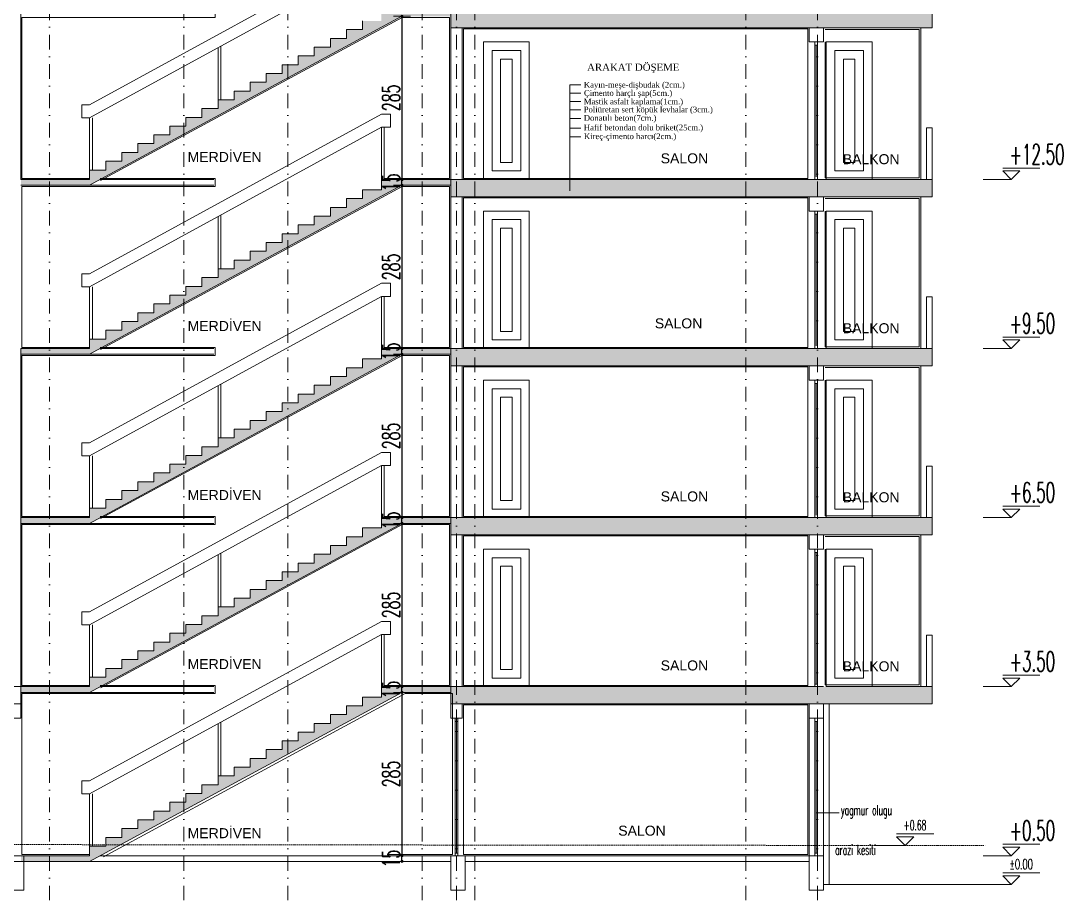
# Model space of a CAD drawing. Header units: millimetres. Extents: x -16104 to 67872, y -88009 to 12107.
# Drawn here: x 111.8 to 566.4, y 9811.5 to 10194.2 of the extents above; entities that cross this region are included whole.
import ezdxf

# ---------------------------------------------------------------- set-up
doc = ezdxf.new("R2010")
doc.units = ezdxf.units.MM
doc.linetypes.add('ACAD_ISO07W100', pattern=[3, 0, -3])
doc.linetypes.add('DASHDOTX2', pattern=[50.8, 25.4, -12.7, 0, -12.7])
doc.layers.get('0').update_dxf_attribs({"color": 241})
doc.layers.add('TARAMA', color=8, linetype='Continuous', lineweight=15)
doc.styles.add('DIM', font='Txttw.shx', dxfattribs={"width": 0.6})
doc.styles.add('OLCU', font='simplex.shx', dxfattribs={"width": 0.6, "height": 1400})
doc.styles.add('ÖLÇÜ', font='times.ttf', dxfattribs={"height": 15})
doc.dimstyles.new('50', dxfattribs={"dimscale": 0, "dimtxt": 30, "dimasz": 1, "dimexe": 0, "dimexo": 2, "dimgap": 4, "dimtad": 1, "dimdec": 0, "dimzin": 0, "dimdsep": 46, "dimtxsty": 'DIM', "dimblk1": 'DOT', "dimblk2": 'DOT', "dimsah": 1, "dimcen": 1.5, "dimdle": 3, "dimse1": 1, "dimse2": 1, "dimclrd": 256, "dimclre": 9, "dimclrt": 256, "dimadec": 0, "dimazin": 0, "dimtfac": 0.24, "dimtdec": 0, "dimtix": 1, "dimtmove": 2, "dimatfit": 3, "dimldrblk": 'DOT', "dimfxl": 0, "dimtolj": 1, "dimtzin": 15, "dimarcsym": 0})

# ---------------------------------------------------------------- blocks, each defined once
blk = doc.blocks.new('DOT')
for p, q in [((-2, 0), (0, 0)), ((0, 15), (0, -15)), ((2, 0), (0, 0))]:
    blk.add_line(p, q)
blk.add_circle((0, 0), 2)
blk = doc.blocks.new('*D3149')
at = {"layer": 'Defpoints', "color": 0, "transparency": 16777216}
for p in [(60264.5, 2435), (60264.5, 2150), (60264.5, 2150)]:
    blk.add_point(p, dxfattribs=at)
at = {"layer": 'TARAMA', "lineweight": -2, "transparency": 16777216}
blk.add_line((60264.5, 2434), (60264.5, 2151), dxfattribs=at)
for p, rotation in [((60264.5, 2435), 90), ((60264.5, 2150), 270)]:
    blk.add_blockref('DOT', p, dxfattribs=dict(at, rotation=rotation))
at = {"layer": 'TARAMA', "transparency": 16777216, "insert": (60245.5, 2292.5), "char_height": 30, "attachment_point": 5, "rotation": 90, "style": 'DIM'}
blk.add_mtext('\\A1;285', dxfattribs=at)
blk = doc.blocks.new('*D3150')
at = {"layer": 'Defpoints', "color": 0, "transparency": 16777216}
for p in [(60264.5, 2140), (60264.5, 1855), (60264.5, 1855)]:
    blk.add_point(p, dxfattribs=at)
at = {"layer": 'TARAMA', "lineweight": -2, "transparency": 16777216}
blk.add_line((60264.5, 2139), (60264.5, 1856), dxfattribs=at)
for p, rotation in [((60264.5, 2140), 90), ((60264.5, 1855), 270)]:
    blk.add_blockref('DOT', p, dxfattribs=dict(at, rotation=rotation))
at = {"layer": 'TARAMA', "transparency": 16777216, "insert": (60245.5, 1997.5), "char_height": 30, "attachment_point": 5, "rotation": 90, "style": 'DIM'}
blk.add_mtext('\\A1;285', dxfattribs=at)
blk = doc.blocks.new('*D3151')
at = {"layer": 'Defpoints', "color": 0, "transparency": 16777216}
for p in [(60264.5, 1845), (60264.5, 1560), (60264.5, 1560)]:
    blk.add_point(p, dxfattribs=at)
at = {"layer": 'TARAMA', "lineweight": -2, "transparency": 16777216}
blk.add_line((60264.5, 1844), (60264.5, 1561), dxfattribs=at)
for p, rotation in [((60264.5, 1845), 90), ((60264.5, 1560), 270)]:
    blk.add_blockref('DOT', p, dxfattribs=dict(at, rotation=rotation))
at = {"layer": 'TARAMA', "transparency": 16777216, "insert": (60245.5, 1702.5), "char_height": 30, "attachment_point": 5, "rotation": 90, "style": 'DIM'}
blk.add_mtext('\\A1;285', dxfattribs=at)
blk = doc.blocks.new('*D3152')
at = {"layer": 'Defpoints', "color": 0, "transparency": 16777216}
for p in [(60264.5, 1550), (60264.5, 1265), (60264.5, 1265)]:
    blk.add_point(p, dxfattribs=at)
at = {"layer": 'TARAMA', "lineweight": -2, "transparency": 16777216}
blk.add_line((60264.5, 1549), (60264.5, 1266), dxfattribs=at)
for p, rotation in [((60264.5, 1550), 90), ((60264.5, 1265), 270)]:
    blk.add_blockref('DOT', p, dxfattribs=dict(at, rotation=rotation))
at = {"layer": 'TARAMA', "transparency": 16777216, "insert": (60245.5, 1407.5), "char_height": 30, "attachment_point": 5, "rotation": 90, "style": 'DIM'}
blk.add_mtext('\\A1;285', dxfattribs=at)
blk = doc.blocks.new('*D3153')
at = {"layer": 'Defpoints', "color": 0, "transparency": 16777216}
for p in [(60264.5, 1255), (60264.5, 970), (60264.5, 970)]:
    blk.add_point(p, dxfattribs=at)
at = {"layer": 'TARAMA', "lineweight": -2, "transparency": 16777216}
blk.add_line((60264.5, 1254), (60264.5, 971), dxfattribs=at)
for p, rotation in [((60264.5, 1255), 90), ((60264.5, 970), 270)]:
    blk.add_blockref('DOT', p, dxfattribs=dict(at, rotation=rotation))
at = {"layer": 'TARAMA', "transparency": 16777216, "insert": (60245.5, 1112.5), "char_height": 30, "attachment_point": 5, "rotation": 90, "style": 'DIM'}
blk.add_mtext('\\A1;285', dxfattribs=at)
blk = doc.blocks.new('*D3156')
at = {"layer": 'Defpoints', "color": 0, "transparency": 16777216}
for p in [(60264.5, 2150), (60264.5, 2150), (60264.5, 2140)]:
    blk.add_point(p, dxfattribs=at)
at = {"layer": 'TARAMA', "lineweight": -2, "transparency": 16777216}
for p, q in [((60264.5, 2151), (60264.5, 2152)), ((60264.5, 2140), (60264.5, 2150)), ((60264.5, 2139), (60264.5, 2138))]:
    blk.add_line(p, q, dxfattribs=at)
for p, rotation in [((60264.5, 2150), 270), ((60264.5, 2140), 90)]:
    blk.add_blockref('DOT', p, dxfattribs=dict(at, rotation=rotation))
at = {"layer": 'TARAMA', "transparency": 16777216, "insert": (60245.5, 2145), "char_height": 30, "attachment_point": 5, "rotation": 90, "style": 'DIM'}
blk.add_mtext('\\A1;15', dxfattribs=at)
blk = doc.blocks.new('*D3157')
at = {"layer": 'Defpoints', "color": 0, "transparency": 16777216}
for p in [(60264.5, 1855), (60264.5, 1855), (60264.5, 1845)]:
    blk.add_point(p, dxfattribs=at)
at = {"layer": 'TARAMA', "lineweight": -2, "transparency": 16777216}
for p, q in [((60264.5, 1856), (60264.5, 1857)), ((60264.5, 1845), (60264.5, 1855)), ((60264.5, 1844), (60264.5, 1843))]:
    blk.add_line(p, q, dxfattribs=at)
for p, rotation in [((60264.5, 1855), 270), ((60264.5, 1845), 90)]:
    blk.add_blockref('DOT', p, dxfattribs=dict(at, rotation=rotation))
at = {"layer": 'TARAMA', "transparency": 16777216, "insert": (60245.5, 1850), "char_height": 30, "attachment_point": 5, "rotation": 90, "style": 'DIM'}
blk.add_mtext('\\A1;15', dxfattribs=at)
blk = doc.blocks.new('*D3158')
at = {"layer": 'Defpoints', "color": 0, "transparency": 16777216}
for p in [(60264.5, 1560), (60264.5, 1560), (60264.5, 1550)]:
    blk.add_point(p, dxfattribs=at)
at = {"layer": 'TARAMA', "lineweight": -2, "transparency": 16777216}
for p, q in [((60264.5, 1561), (60264.5, 1562)), ((60264.5, 1550), (60264.5, 1560)), ((60264.5, 1549), (60264.5, 1548))]:
    blk.add_line(p, q, dxfattribs=at)
for p, rotation in [((60264.5, 1560), 270), ((60264.5, 1550), 90)]:
    blk.add_blockref('DOT', p, dxfattribs=dict(at, rotation=rotation))
at = {"layer": 'TARAMA', "transparency": 16777216, "insert": (60245.5, 1555), "char_height": 30, "attachment_point": 5, "rotation": 90, "style": 'DIM'}
blk.add_mtext('\\A1;15', dxfattribs=at)
blk = doc.blocks.new('*D3159')
at = {"layer": 'Defpoints', "color": 0, "transparency": 16777216}
for p in [(60264.5, 1265), (60264.5, 1265), (60264.5, 1255)]:
    blk.add_point(p, dxfattribs=at)
at = {"layer": 'TARAMA', "lineweight": -2, "transparency": 16777216}
for p, q in [((60264.5, 1266), (60264.5, 1267)), ((60264.5, 1255), (60264.5, 1265)), ((60264.5, 1254), (60264.5, 1253))]:
    blk.add_line(p, q, dxfattribs=at)
for p, rotation in [((60264.5, 1265), 270), ((60264.5, 1255), 90)]:
    blk.add_blockref('DOT', p, dxfattribs=dict(at, rotation=rotation))
at = {"layer": 'TARAMA', "transparency": 16777216, "insert": (60245.5, 1260), "char_height": 30, "attachment_point": 5, "rotation": 90, "style": 'DIM'}
blk.add_mtext('\\A1;15', dxfattribs=at)
blk = doc.blocks.new('*D3160')
at = {"layer": 'Defpoints', "color": 0, "transparency": 16777216}
for p in [(60264.5, 970), (60264.5, 970), (60264.5, 960)]:
    blk.add_point(p, dxfattribs=at)
at = {"layer": 'TARAMA', "lineweight": -2, "transparency": 16777216}
for p, q in [((60264.5, 971), (60264.5, 972)), ((60264.5, 960), (60264.5, 970)), ((60264.5, 959), (60264.5, 958))]:
    blk.add_line(p, q, dxfattribs=at)
for p, rotation in [((60264.5, 970), 270), ((60264.5, 960), 90)]:
    blk.add_blockref('DOT', p, dxfattribs=dict(at, rotation=rotation))
at = {"layer": 'TARAMA', "transparency": 16777216, "insert": (60245.5, 965), "char_height": 30, "attachment_point": 5, "rotation": 90, "style": 'DIM'}
blk.add_mtext('\\A1;15', dxfattribs=at)
blk = doc.blocks.new('UYH')
at = {"layer": 'TARAMA'}
h = blk.add_hatch(dxfattribs=at)
h.set_pattern_fill('JIS_STN_2.5,_O', color=256)
h.set_pattern_definition([(45, (20787.518, -16061.8), (-1.76776695, 1.76776695), []), (45, (20789.283, -16061.8), (-1.76776695, 1.76776695), [1.2, -0.5])])
h.paths.add_polyline_path([(60264.5, 2435), (60349.6, 2435), (60349.6, 2445), (60228.6, 2445), (60228.6, 2426.9), (60195.6, 2426.9), (60195.6, 2411.6), (60167.6, 2411.6), (60167.6, 2396.3), (60139.6, 2396.3), (60139.6, 2381), (60111.6, 2381), (60111.6, 2365.7), (60083.6, 2365.7), (60083.6, 2350.4), (60055.6, 2350.4), (60055.6, 2335.1), (60027.6, 2335.1), (60027.6, 2319.7), (59999.6, 2319.7), (59999.6, 2304.4), (59971.6, 2304.4), (59971.6, 2289.1), (59943.6, 2289.1), (59943.6, 2273.8), (59915.6, 2273.8), (59915.6, 2258.5), (59887.6, 2258.5), (59887.6, 2243.2), (59859.6, 2243.2), (59859.6, 2227.9), (59831.6, 2227.9), (59831.6, 2212.6), (59803.6, 2212.6), (59803.6, 2197.3), (59775.6, 2197.3), (59775.6, 2181.9), (59747.6, 2181.9), (59747.6, 2166.6), (59719.6, 2166.6), (59719.6, 2150), (59599.6, 2150), (59599.6, 2140), (59719.4, 2140)])
h = blk.add_hatch(dxfattribs=at)
h.set_pattern_fill('JIS_STN_2.5,_O', color=256)
h.set_pattern_definition([(45, (20787.518, -15766.8), (-1.76776695, 1.76776695), []), (45, (20789.283, -15766.8), (-1.76776695, 1.76776695), [1.2, -0.5])])
h.paths.add_polyline_path([(61189.6, 2445), (60999.6, 2445), (60349.6, 2445), (60349.6, 2415), (61189.6, 2415)])
h = blk.add_hatch(dxfattribs=at)
h.set_pattern_fill('JIS_STN_2.5,_O', color=256)
h.set_pattern_definition([(45, (20787.518, -16356.8), (-1.76776695, 1.76776695), []), (45, (20789.283, -16356.8), (-1.76776695, 1.76776695), [1.2, -0.5])])
h.paths.add_polyline_path([(60264.5, 2140), (60349.6, 2140), (60349.6, 2150), (60228.6, 2150), (60228.6, 2131.9), (60195.6, 2131.9), (60195.6, 2116.6), (60167.6, 2116.6), (60167.6, 2101.3), (60139.6, 2101.3), (60139.6, 2086), (60111.6, 2086), (60111.6, 2070.7), (60083.6, 2070.7), (60083.6, 2055.4), (60055.6, 2055.4), (60055.6, 2040.1), (60027.6, 2040.1), (60027.6, 2024.7), (59999.6, 2024.7), (59999.6, 2009.4), (59971.6, 2009.4), (59971.6, 1994.1), (59943.6, 1994.1), (59943.6, 1978.8), (59915.6, 1978.8), (59915.6, 1963.5), (59887.6, 1963.5), (59887.6, 1948.2), (59859.6, 1948.2), (59859.6, 1932.9), (59831.6, 1932.9), (59831.6, 1917.6), (59803.6, 1917.6), (59803.6, 1902.3), (59775.6, 1902.3), (59775.6, 1886.9), (59747.6, 1886.9), (59747.6, 1871.6), (59719.6, 1871.6), (59719.6, 1855), (59599.6, 1855), (59599.6, 1845), (59719.4, 1845)])
h = blk.add_hatch(dxfattribs=at)
h.set_pattern_fill('JIS_STN_2.5,_O', color=256)
h.set_pattern_definition([(45, (20787.518, -16061.8), (-1.76776695, 1.76776695), []), (45, (20789.283, -16061.8), (-1.76776695, 1.76776695), [1.2, -0.5])])
h.paths.add_polyline_path([(61189.6, 2150), (60999.6, 2150), (60349.6, 2150), (60349.6, 2120), (61189.6, 2120)])
h = blk.add_hatch(dxfattribs=at)
h.set_pattern_fill('JIS_STN_2.5,_O', color=256)
h.set_pattern_definition([(45, (20787.518, -16651.8), (-1.76776695, 1.76776695), []), (45, (20789.283, -16651.8), (-1.76776695, 1.76776695), [1.2, -0.5])])
h.paths.add_polyline_path([(60264.5, 1845), (60349.6, 1845), (60349.6, 1855), (60228.6, 1855), (60228.6, 1836.9), (60195.6, 1836.9), (60195.6, 1821.6), (60167.6, 1821.6), (60167.6, 1806.3), (60139.6, 1806.3), (60139.6, 1791), (60111.6, 1791), (60111.6, 1775.7), (60083.6, 1775.7), (60083.6, 1760.4), (60055.6, 1760.4), (60055.6, 1745.1), (60027.6, 1745.1), (60027.6, 1729.7), (59999.6, 1729.7), (59999.6, 1714.4), (59971.6, 1714.4), (59971.6, 1699.1), (59943.6, 1699.1), (59943.6, 1683.8), (59915.6, 1683.8), (59915.6, 1668.5), (59887.6, 1668.5), (59887.6, 1653.2), (59859.6, 1653.2), (59859.6, 1637.9), (59831.6, 1637.9), (59831.6, 1622.6), (59803.6, 1622.6), (59803.6, 1607.3), (59775.6, 1607.3), (59775.6, 1591.9), (59747.6, 1591.9), (59747.6, 1576.6), (59719.6, 1576.6), (59719.6, 1560), (59599.6, 1560), (59599.6, 1550), (59719.4, 1550)])
h = blk.add_hatch(dxfattribs=at)
h.set_pattern_fill('JIS_STN_2.5,_O', color=256)
h.set_pattern_definition([(45, (20787.518, -16356.8), (-1.76776695, 1.76776695), []), (45, (20789.283, -16356.8), (-1.76776695, 1.76776695), [1.2, -0.5])])
h.paths.add_polyline_path([(61189.6, 1855), (60999.6, 1855), (60349.6, 1855), (60349.6, 1825), (61189.6, 1825)])
h = blk.add_hatch(dxfattribs=at)
h.set_pattern_fill('JIS_STN_2.5,_O', color=256)
h.set_pattern_definition([(45, (20787.518, -16946.8), (-1.76776695, 1.76776695), []), (45, (20789.283, -16946.8), (-1.76776695, 1.76776695), [1.2, -0.5])])
h.paths.add_polyline_path([(60264.5, 1550), (60349.6, 1550), (60349.6, 1560), (60228.6, 1560), (60228.6, 1541.9), (60195.6, 1541.9), (60195.6, 1526.6), (60167.6, 1526.6), (60167.6, 1511.3), (60139.6, 1511.3), (60139.6, 1496), (60111.6, 1496), (60111.6, 1480.7), (60083.6, 1480.7), (60083.6, 1465.4), (60055.6, 1465.4), (60055.6, 1450.1), (60027.6, 1450.1), (60027.6, 1434.7), (59999.6, 1434.7), (59999.6, 1419.4), (59971.6, 1419.4), (59971.6, 1404.1), (59943.6, 1404.1), (59943.6, 1388.8), (59915.6, 1388.8), (59915.6, 1373.5), (59887.6, 1373.5), (59887.6, 1358.2), (59859.6, 1358.2), (59859.6, 1342.9), (59831.6, 1342.9), (59831.6, 1327.6), (59803.6, 1327.6), (59803.6, 1312.3), (59775.6, 1312.3), (59775.6, 1296.9), (59747.6, 1296.9), (59747.6, 1281.6), (59719.6, 1281.6), (59719.6, 1265), (59599.6, 1265), (59599.6, 1255), (59719.4, 1255)])
h = blk.add_hatch(dxfattribs=at)
h.set_pattern_fill('JIS_STN_2.5,_O', color=256)
h.set_pattern_definition([(45, (20787.518, -16651.8), (-1.76776695, 1.76776695), []), (45, (20789.283, -16651.8), (-1.76776695, 1.76776695), [1.2, -0.5])])
h.paths.add_polyline_path([(61189.6, 1560), (60999.6, 1560), (60349.6, 1560), (60349.6, 1530), (61189.6, 1530)])
h = blk.add_hatch(dxfattribs=at)
h.set_pattern_fill('JIS_STN_2.5,_O', color=256)
h.set_pattern_definition([(45, (20787.518, -17241.8), (-1.76776695, 1.76776695), []), (45, (20789.283, -17241.8), (-1.76776695, 1.76776695), [1.2, -0.5])])
h.paths.add_polyline_path([(60264.5, 1255), (60349.6, 1255), (60349.6, 1265), (60228.6, 1265), (60228.6, 1246.9), (60195.6, 1246.9), (60195.6, 1231.6), (60167.6, 1231.6), (60167.6, 1216.3), (60139.6, 1216.3), (60139.6, 1201), (60111.6, 1201), (60111.6, 1185.7), (60083.6, 1185.7), (60083.6, 1170.4), (60055.6, 1170.4), (60055.6, 1155.1), (60027.6, 1155.1), (60027.6, 1139.7), (59999.6, 1139.7), (59999.6, 1124.4), (59971.6, 1124.4), (59971.6, 1109.1), (59943.6, 1109.1), (59943.6, 1093.8), (59915.6, 1093.8), (59915.6, 1078.5), (59887.6, 1078.5), (59887.6, 1063.2), (59859.6, 1063.2), (59859.6, 1047.9), (59831.6, 1047.9), (59831.6, 1032.6), (59803.6, 1032.6), (59803.6, 1017.3), (59775.6, 1017.3), (59775.6, 1001.9), (59747.6, 1001.9), (59747.6, 986.6), (59719.6, 986.6), (59719.6, 970), (59599.6, 970), (59599.6, 960), (59719.4, 960)])
h = blk.add_hatch(dxfattribs=at)
h.set_pattern_fill('JIS_STN_2.5,_O', color=256)
h.set_pattern_definition([(45, (20787.518, -16946.8), (-1.76776695, 1.76776695), []), (45, (20789.283, -16946.8), (-1.76776695, 1.76776695), [1.2, -0.5])])
h.paths.add_polyline_path([(61189.6, 1265), (60999.6, 1265), (60349.6, 1265), (60349.6, 1235), (61189.6, 1235)])
at = {"layer": 'TARAMA', "linetype": 'DASHDOTX2'}
for p, q in [((59649.6, 3426.5), (59649.6, 617)), ((59884.1, 3426.5), (59884.1, 617)), ((60065.1, 3426.5), (60065.1, 617)), ((60299.6, 3426.5), (60299.6, 617)), ((60359.6, 3426.5), (60359.6, 617)), ((60391.6, 3426.5), (60391.6, 617)), ((60864.6, 3426.5), (60864.6, 617)), ((60989.6, 3426.5), (60989.6, 617))]:
    blk.add_line(p, q, dxfattribs=at)
at = {"layer": 'TARAMA'}
for p, q in [((59719.6, 2280.6), (60228.6, 2558.9)), ((59719.6, 2280.6), (60228.6, 2558.9)), ((59719.6, 2257.8), (60228.6, 2536.1)), ((59719.6, 2257.8), (60228.6, 2536.1)), ((61189.6, 2535), (61189.6, 2415)), ((59599.6, 2445), (59599.6, 2150)), ((60349.6, 2445), (60349.6, 2150)), ((59719.4, 2140), (60264.5, 2435)), ((60195.6, 2426.9), (60195.6, 2411.6)), ((60167.6, 2411.6), (60167.6, 2396.3)), ((60167.6, 2411.6), (60195.6, 2411.6)), ((60349.6, 2415), (61189.6, 2415)), ((60369.6, 2415), (60369.6, 2150)), ((60974.6, 2415), (60974.6, 2390)), ((60999.6, 2415), (60999.6, 2390)), ((61169.6, 2415), (61169.6, 2150)), ((59948.6, 2289.1), (59948.6, 2383)), ((60139.6, 2396.3), (60139.6, 2381)), ((60139.6, 2396.3), (60167.6, 2396.3)), ((60974.6, 2390), (60999.6, 2390)), ((60984.6, 2390), (60984.6, 2150)), ((60984.6, 2384.3), (60989.6, 2384.3)), ((60987.1, 2384.3), (60987.1, 2154.5)), ((60989.6, 2390), (60989.6, 2150)), ((59943.6, 2289.1), (59943.6, 2380.3)), ((60083.6, 2365.7), (60083.6, 2350.4)), ((60083.6, 2365.7), (60111.6, 2365.7)), ((60111.6, 2381), (60111.6, 2365.7)), ((60111.6, 2381), (60139.6, 2381)), ((60055.6, 2350.4), (60055.6, 2335.1)), ((60055.6, 2350.4), (60083.6, 2350.4)), ((60027.6, 2335.1), (60027.6, 2319.7)), ((60027.6, 2335.1), (60055.6, 2335.1)), ((59999.6, 2319.7), (59999.6, 2304.4)), ((59999.6, 2319.7), (60027.6, 2319.7)), ((60557.1, 2315), (60557.1, 2130.5)), ((60576.3, 2315), (60557.1, 2315)), ((60576.3, 2315), (60557.1, 2315)), ((59971.6, 2304.4), (59971.6, 2289.1)), ((59971.6, 2304.4), (59999.6, 2304.4)), ((60576.3, 2300.6), (60557.1, 2300.6)), ((60576.3, 2300.6), (60557.1, 2300.6)), ((59719.6, 2280.6), (59706.1, 2280.6)), ((59706.1, 2280.6), (59706.1, 2257.8)), ((59915.6, 2273.8), (59915.6, 2258.5)), ((59915.6, 2273.8), (59943.6, 2273.8)), ((59943.6, 2289.1), (59943.6, 2273.8)), ((59943.6, 2289.1), (59971.6, 2289.1)), ((60576.3, 2286.2), (60557.1, 2286.2)), ((59719.6, 2257.8), (59706.1, 2257.8)), ((59719.6, 1985.6), (60228.6, 2263.9)), ((59719.6, 1985.6), (60228.6, 2263.9)), ((59719.6, 2166.6), (59719.6, 2257.8)), ((59724.6, 2166.6), (59724.6, 2257.8)), ((59887.6, 2258.5), (59887.6, 2243.2)), ((59887.6, 2258.5), (59915.6, 2258.5)), ((60228.6, 2263.9), (60244.7, 2263.9)), ((60228.6, 2263.9), (60244.7, 2263.9)), ((60244.7, 2263.9), (60244.7, 2241.1)), ((60244.7, 2263.9), (60244.7, 2241.1)), ((60576.3, 2271.7), (60557.1, 2271.7)), ((60576.3, 2256.4), (60557.1, 2256.4)), ((59719.6, 1962.8), (60228.6, 2241.1)), ((59719.6, 1962.8), (60228.6, 2241.1)), ((59859.6, 2243.2), (59859.6, 2227.9)), ((59859.6, 2243.2), (59887.6, 2243.2)), ((60228.6, 2150), (60228.6, 2241.1)), ((60228.6, 2241.1), (60244.7, 2241.1)), ((60228.6, 2150), (60228.6, 2241.1)), ((60228.6, 2241.1), (60244.7, 2241.1)), ((60233.6, 2150), (60233.6, 2241.1)), ((60233.6, 2150), (60233.6, 2241.1)), ((60576.3, 2239.4), (60557.1, 2239.4)), ((61179.6, 2240), (61189.6, 2240)), ((61179.6, 2240), (61179.6, 2150)), ((61179.6, 2240), (61179.6, 2150)), ((61189.6, 2240), (61189.6, 2120)), ((59831.6, 2227.9), (59831.6, 2212.6)), ((59831.6, 2227.9), (59859.6, 2227.9)), ((60576.3, 2224.6), (60557.1, 2224.6)), ((59803.6, 2212.6), (59803.6, 2197.3)), ((59803.6, 2212.6), (59831.6, 2212.6)), ((59775.6, 2197.3), (59775.6, 2181.9)), ((59775.6, 2197.3), (59803.6, 2197.3)), ((59719.6, 2166.6), (59719.6, 2150)), ((59719.6, 2166.6), (59747.6, 2166.6)), ((59747.6, 2181.9), (59747.6, 2166.6)), ((59747.6, 2181.9), (59775.6, 2181.9)), ((59599.6, 2150), (59719.6, 2150)), ((59737.8, 2150), (59936.4, 2150)), ((60228.6, 2150), (60228.6, 2131.9)), ((60349.6, 2150), (60228.6, 2150)), ((60349.6, 2150), (60999.6, 2150)), ((60349.6, 2150), (60349.6, 1855)), ((60999.6, 2150), (61189.6, 2150)), ((59599.6, 2140), (59719.4, 2140)), ((59719.4, 1845), (60264.5, 2140)), ((59719.4, 2140), (59936.4, 2140)), ((60195.6, 2131.9), (60195.6, 2116.6)), ((60195.6, 2131.9), (60228.6, 2131.9)), ((60349.6, 2140), (60264.5, 2140)), ((60167.6, 2116.6), (60167.6, 2101.3)), ((60167.6, 2116.6), (60195.6, 2116.6)), ((60349.6, 2120), (61189.6, 2120)), ((60369.6, 2120), (60369.6, 1855)), ((60974.6, 2120), (60974.6, 2095)), ((60999.6, 2120), (60999.6, 2095)), ((61169.6, 2120), (61169.6, 1855)), ((60139.6, 2101.3), (60139.6, 2086)), ((60139.6, 2101.3), (60167.6, 2101.3)), ((60974.6, 2095), (60999.6, 2095)), ((60984.6, 2095), (60984.6, 1855)), ((60989.6, 2095), (60989.6, 1855)), ((59943.6, 1994.1), (59943.6, 2085.3)), ((59948.6, 1994.1), (59948.6, 2088)), ((60111.6, 2086), (60111.6, 2070.7)), ((60111.6, 2086), (60139.6, 2086)), ((60984.6, 2089.3), (60989.6, 2089.3)), ((60987.1, 2089.3), (60987.1, 1859.5)), ((60055.6, 2055.4), (60055.6, 2040.1)), ((60055.6, 2055.4), (60083.6, 2055.4)), ((60083.6, 2070.7), (60083.6, 2055.4)), ((60083.6, 2070.7), (60111.6, 2070.7)), ((60027.6, 2040.1), (60027.6, 2024.7)), ((60027.6, 2040.1), (60055.6, 2040.1)), ((59999.6, 2024.7), (59999.6, 2009.4)), ((59999.6, 2024.7), (60027.6, 2024.7)), ((59971.6, 2009.4), (59971.6, 1994.1)), ((59971.6, 2009.4), (59999.6, 2009.4)), ((59719.6, 1985.6), (59706.1, 1985.6)), ((59706.1, 1985.6), (59706.1, 1962.8)), ((59943.6, 1994.1), (59943.6, 1978.8)), ((59943.6, 1994.1), (59971.6, 1994.1)), ((59719.6, 1690.6), (60228.6, 1968.9)), ((59719.6, 1690.6), (60228.6, 1968.9)), ((59915.6, 1978.8), (59915.6, 1963.5)), ((59915.6, 1978.8), (59943.6, 1978.8)), ((60228.6, 1968.9), (60244.7, 1968.9)), ((60228.6, 1968.9), (60244.7, 1968.9)), ((60244.7, 1968.9), (60244.7, 1946.1)), ((60244.7, 1968.9), (60244.7, 1946.1)), ((59719.6, 1962.8), (59706.1, 1962.8)), ((59719.6, 1871.6), (59719.6, 1962.8)), ((59719.6, 1667.8), (60228.6, 1946.1)), ((59719.6, 1667.8), (60228.6, 1946.1)), ((59724.6, 1871.6), (59724.6, 1962.8)), ((59859.6, 1948.2), (59859.6, 1932.9)), ((59859.6, 1948.2), (59887.6, 1948.2)), ((59887.6, 1963.5), (59887.6, 1948.2)), ((59887.6, 1963.5), (59915.6, 1963.5)), ((60228.6, 1855), (60228.6, 1946.1)), ((60228.6, 1946.1), (60244.7, 1946.1)), ((60228.6, 1855), (60228.6, 1946.1)), ((60228.6, 1946.1), (60244.7, 1946.1)), ((60233.6, 1855), (60233.6, 1946.1)), ((60233.6, 1855), (60233.6, 1946.1)), ((59831.6, 1932.9), (59831.6, 1917.6)), ((59831.6, 1932.9), (59859.6, 1932.9)), ((61179.6, 1945), (61189.6, 1945)), ((61179.6, 1945), (61179.6, 1855)), ((61179.6, 1945), (61179.6, 1855)), ((61189.6, 1945), (61189.6, 1825)), ((59803.6, 1917.6), (59803.6, 1902.3)), ((59803.6, 1917.6), (59831.6, 1917.6)), ((59775.6, 1902.3), (59775.6, 1886.9)), ((59775.6, 1902.3), (59803.6, 1902.3)), ((59747.6, 1886.9), (59747.6, 1871.6)), ((59747.6, 1886.9), (59775.6, 1886.9)), ((59599.6, 1855), (59599.6, 1560)), ((59599.6, 1855), (59719.6, 1855)), ((59719.6, 1871.6), (59719.6, 1855)), ((59719.6, 1871.6), (59747.6, 1871.6)), ((59737.8, 1855), (59936.4, 1855)), ((60228.6, 1855), (60228.6, 1836.9)), ((60349.6, 1855), (60228.6, 1855)), ((60349.6, 1855), (60999.6, 1855)), ((60349.6, 1855), (60349.6, 1560)), ((60999.6, 1855), (61189.6, 1855)), ((59599.6, 1845), (59719.4, 1845)), ((59719.4, 1550), (60264.5, 1845)), ((59719.4, 1845), (59936.4, 1845)), ((60195.6, 1836.9), (60195.6, 1821.6)), ((60195.6, 1836.9), (60228.6, 1836.9)), ((60349.6, 1845), (60264.5, 1845)), ((60167.6, 1821.6), (60167.6, 1806.3)), ((60167.6, 1821.6), (60195.6, 1821.6)), ((60349.6, 1825), (61189.6, 1825)), ((60369.6, 1825), (60369.6, 1560)), ((60974.6, 1825), (60974.6, 1800)), ((60999.6, 1825), (60999.6, 1800)), ((61169.6, 1825), (61169.6, 1560)), ((60139.6, 1806.3), (60139.6, 1791)), ((60139.6, 1806.3), (60167.6, 1806.3)), ((59943.6, 1699.1), (59943.6, 1790.3)), ((59948.6, 1699.1), (59948.6, 1793)), ((60111.6, 1791), (60111.6, 1775.7)), ((60111.6, 1791), (60139.6, 1791)), ((60974.6, 1800), (60999.6, 1800)), ((60984.6, 1800), (60984.6, 1560)), ((60984.6, 1794.3), (60989.6, 1794.3)), ((60987.1, 1794.3), (60987.1, 1564.5)), ((60989.6, 1800), (60989.6, 1560)), ((60083.6, 1775.7), (60083.6, 1760.4)), ((60083.6, 1775.7), (60111.6, 1775.7)), ((60055.6, 1760.4), (60055.6, 1745.1)), ((60055.6, 1760.4), (60083.6, 1760.4)), ((59999.6, 1729.7), (59999.6, 1714.4)), ((59999.6, 1729.7), (60027.6, 1729.7)), ((60027.6, 1745.1), (60027.6, 1729.7)), ((60027.6, 1745.1), (60055.6, 1745.1)), ((59971.6, 1714.4), (59971.6, 1699.1)), ((59971.6, 1714.4), (59999.6, 1714.4)), ((59943.6, 1699.1), (59943.6, 1683.8)), ((59943.6, 1699.1), (59971.6, 1699.1)), ((59719.6, 1690.6), (59706.1, 1690.6)), ((59706.1, 1690.6), (59706.1, 1667.8)), ((59719.6, 1395.6), (60228.6, 1673.9)), ((59719.6, 1395.6), (60228.6, 1673.9)), ((59915.6, 1683.8), (59915.6, 1668.5)), ((59915.6, 1683.8), (59943.6, 1683.8)), ((60228.6, 1673.9), (60244.7, 1673.9)), ((60228.6, 1673.9), (60244.7, 1673.9)), ((60244.7, 1673.9), (60244.7, 1651.1)), ((60244.7, 1673.9), (60244.7, 1651.1)), ((59719.6, 1667.8), (59706.1, 1667.8)), ((59719.6, 1576.6), (59719.6, 1667.8)), ((59724.6, 1576.6), (59724.6, 1667.8)), ((59887.6, 1668.5), (59887.6, 1653.2)), ((59887.6, 1668.5), (59915.6, 1668.5)), ((59719.6, 1372.8), (60228.6, 1651.1)), ((59719.6, 1372.8), (60228.6, 1651.1)), ((59831.6, 1637.9), (59831.6, 1622.6)), ((59831.6, 1637.9), (59859.6, 1637.9)), ((59859.6, 1653.2), (59859.6, 1637.9)), ((59859.6, 1653.2), (59887.6, 1653.2)), ((60228.6, 1560), (60228.6, 1651.1)), ((60228.6, 1651.1), (60244.7, 1651.1)), ((60228.6, 1560), (60228.6, 1651.1)), ((60228.6, 1651.1), (60244.7, 1651.1)), ((60233.6, 1560), (60233.6, 1651.1)), ((60233.6, 1560), (60233.6, 1651.1)), ((61179.6, 1650), (61189.6, 1650)), ((61179.6, 1650), (61179.6, 1560)), ((61179.6, 1650), (61179.6, 1560)), ((61189.6, 1650), (61189.6, 1530)), ((59803.6, 1622.6), (59803.6, 1607.3)), ((59803.6, 1622.6), (59831.6, 1622.6)), ((59775.6, 1607.3), (59775.6, 1591.9)), ((59775.6, 1607.3), (59803.6, 1607.3)), ((59747.6, 1591.9), (59747.6, 1576.6)), ((59747.6, 1591.9), (59775.6, 1591.9)), ((59719.6, 1576.6), (59719.6, 1560)), ((59719.6, 1576.6), (59747.6, 1576.6)), ((59599.6, 1560), (59599.6, 1265)), ((59599.6, 1560), (59719.6, 1560)), ((59599.6, 1550), (59719.4, 1550)), ((59719.4, 1255), (60264.5, 1550)), ((59719.4, 1550), (59936.4, 1550)), ((59737.8, 1560), (59936.4, 1560)), ((60228.6, 1560), (60228.6, 1541.9)), ((60349.6, 1560), (60228.6, 1560)), ((60349.6, 1550), (60264.5, 1550)), ((60349.6, 1560), (60999.6, 1560)), ((60349.6, 1560), (60349.6, 1265)), ((60999.6, 1560), (61189.6, 1560)), ((60195.6, 1541.9), (60195.6, 1526.6)), ((60195.6, 1541.9), (60228.6, 1541.9)), ((60349.6, 1530), (61189.6, 1530)), ((60369.6, 1530), (60369.6, 1265)), ((60974.6, 1530), (60974.6, 1505)), ((60999.6, 1530), (60999.6, 1505)), ((61169.6, 1530), (61169.6, 1265)), ((60139.6, 1511.3), (60139.6, 1496)), ((60139.6, 1511.3), (60167.6, 1511.3)), ((60167.6, 1526.6), (60167.6, 1511.3)), ((60167.6, 1526.6), (60195.6, 1526.6)), ((59943.6, 1404.1), (59943.6, 1495.3)), ((59948.6, 1404.1), (59948.6, 1498)), ((60111.6, 1496), (60111.6, 1480.7)), ((60111.6, 1496), (60139.6, 1496)), ((60974.6, 1505), (60999.6, 1505)), ((60984.6, 1505), (60984.6, 1265)), ((60984.6, 1499.3), (60989.6, 1499.3)), ((60987.1, 1499.3), (60987.1, 1269.5)), ((60989.6, 1505), (60989.6, 1265)), ((60083.6, 1480.7), (60083.6, 1465.4)), ((60083.6, 1480.7), (60111.6, 1480.7)), ((60055.6, 1465.4), (60055.6, 1450.1)), ((60055.6, 1465.4), (60083.6, 1465.4)), ((60027.6, 1450.1), (60027.6, 1434.7)), ((60027.6, 1450.1), (60055.6, 1450.1)), ((59971.6, 1419.4), (59971.6, 1404.1)), ((59971.6, 1419.4), (59999.6, 1419.4)), ((59999.6, 1434.7), (59999.6, 1419.4)), ((59999.6, 1434.7), (60027.6, 1434.7)), ((59943.6, 1404.1), (59943.6, 1388.8)), ((59943.6, 1404.1), (59971.6, 1404.1)), ((59719.6, 1395.6), (59706.1, 1395.6)), ((59706.1, 1395.6), (59706.1, 1372.8)), ((59915.6, 1388.8), (59915.6, 1373.5)), ((59915.6, 1388.8), (59943.6, 1388.8)), ((59719.6, 1372.8), (59706.1, 1372.8)), ((59719.6, 1100.6), (60228.6, 1378.9)), ((59719.6, 1281.6), (59719.6, 1372.8)), ((59724.6, 1281.6), (59724.6, 1372.8)), ((59887.6, 1373.5), (59887.6, 1358.2)), ((59887.6, 1373.5), (59915.6, 1373.5)), ((60228.6, 1378.9), (60244.7, 1378.9)), ((60244.7, 1378.9), (60244.7, 1356.1)), ((59719.6, 1077.8), (60228.6, 1356.1)), ((59859.6, 1358.2), (59859.6, 1342.9)), ((59859.6, 1358.2), (59887.6, 1358.2)), ((60228.6, 1265), (60228.6, 1356.1)), ((60228.6, 1356.1), (60244.7, 1356.1)), ((60233.6, 1265), (60233.6, 1356.1)), ((61179.6, 1355), (61189.6, 1355)), ((61179.6, 1355), (61179.6, 1265)), ((61179.6, 1355), (61179.6, 1265)), ((61189.6, 1355), (61189.6, 1235)), ((59803.6, 1327.6), (59803.6, 1312.3)), ((59803.6, 1327.6), (59831.6, 1327.6)), ((59831.6, 1342.9), (59831.6, 1327.6)), ((59831.6, 1342.9), (59859.6, 1342.9)), ((59775.6, 1312.3), (59775.6, 1296.9)), ((59775.6, 1312.3), (59803.6, 1312.3)), ((59747.6, 1296.9), (59747.6, 1281.6)), ((59747.6, 1296.9), (59775.6, 1296.9)), ((59719.6, 1281.6), (59719.6, 1265)), ((59719.6, 1281.6), (59747.6, 1281.6)), ((58759.6, 1265), (59599.6, 1265)), ((58949.6, 1265), (59599.6, 1265)), ((59599.6, 1265), (59719.6, 1265)), ((59599.6, 1265), (59599.6, 1210)), ((59599.6, 1255), (59719.4, 1255)), ((59719.4, 960), (60264.5, 1255)), ((59719.4, 1255), (59936.4, 1255)), ((59737.8, 1265), (59936.4, 1265)), ((60228.6, 1265), (60228.6, 1246.9)), ((60349.6, 1265), (60228.6, 1265)), ((60349.6, 1255), (60264.5, 1255)), ((60349.6, 1265), (60999.6, 1265)), ((60349.6, 1265), (60999.6, 1265)), ((60349.6, 1265), (60349.6, 1210)), ((60984.6, 1269.5), (60989.6, 1269.5)), ((61004.6, 1265), (61189.6, 1265)), ((60195.6, 1246.9), (60195.6, 1231.6)), ((60195.6, 1246.9), (60228.6, 1246.9)), ((58759.6, 1235), (59599.6, 1235)), ((60167.6, 1231.6), (60167.6, 1216.3)), ((60167.6, 1231.6), (60195.6, 1231.6)), ((60349.6, 1235), (61189.6, 1235)), ((60369.6, 1235), (60369.6, 1210)), ((60974.6, 1235), (60974.6, 1210)), ((60999.6, 1235), (60999.6, 1210)), ((59599.6, 1210), (59579.6, 1210)), ((59943.6, 1109.1), (59943.6, 1200.3)), ((59948.6, 1109.1), (59948.6, 1203)), ((60111.6, 1201), (60111.6, 1185.7)), ((60111.6, 1201), (60139.6, 1201)), ((60139.6, 1216.3), (60139.6, 1201)), ((60139.6, 1216.3), (60167.6, 1216.3)), ((60357.1, 1210), (60349.6, 1210)), ((60349.6, 1210), (60369.6, 1210)), ((60357.1, 1210), (60357.1, 970)), ((60357.1, 1204.3), (60362.1, 1204.3)), ((60359.6, 1204.3), (60359.6, 974.5)), ((60362.1, 1210), (60362.1, 970)), ((60974.6, 1210), (60999.6, 1210)), ((60974.6, 1210), (60974.6, 970)), ((60984.6, 1210), (60984.6, 970)), ((60984.6, 1204.3), (60989.6, 1204.3)), ((60987.1, 1204.3), (60987.1, 974.5)), ((60989.6, 1210), (60989.6, 970)), ((60999.6, 1210), (60999.6, 970)), ((60083.6, 1185.7), (60083.6, 1170.4)), ((60083.6, 1185.7), (60111.6, 1185.7)), ((60055.6, 1170.4), (60055.6, 1155.1)), ((60055.6, 1170.4), (60083.6, 1170.4)), ((60027.6, 1155.1), (60027.6, 1139.7)), ((60027.6, 1155.1), (60055.6, 1155.1)), ((59999.6, 1139.7), (59999.6, 1124.4)), ((59999.6, 1139.7), (60027.6, 1139.7)), ((59971.6, 1124.4), (59971.6, 1109.1)), ((59971.6, 1124.4), (59999.6, 1124.4)), ((59719.6, 1100.6), (59706.1, 1100.6)), ((59706.1, 1100.6), (59706.1, 1077.8)), ((59915.6, 1093.8), (59915.6, 1078.5)), ((59915.6, 1093.8), (59943.6, 1093.8)), ((59943.6, 1109.1), (59943.6, 1093.8)), ((59943.6, 1109.1), (59971.6, 1109.1)), ((59719.6, 1077.8), (59706.1, 1077.8)), ((59719.6, 986.6), (59719.6, 1077.8)), ((59724.6, 986.6), (59724.6, 1077.8)), ((59887.6, 1078.5), (59887.6, 1063.2)), ((59887.6, 1078.5), (59915.6, 1078.5)), ((59859.6, 1063.2), (59859.6, 1047.9)), ((59859.6, 1063.2), (59887.6, 1063.2)), ((59831.6, 1047.9), (59831.6, 1032.6)), ((59831.6, 1047.9), (59859.6, 1047.9)), ((59803.6, 1032.6), (59803.6, 1017.3)), ((59803.6, 1032.6), (59831.6, 1032.6)), ((59747.6, 1001.9), (59747.6, 986.6)), ((59747.6, 1001.9), (59775.6, 1001.9)), ((59775.6, 1017.3), (59775.6, 1001.9)), ((59775.6, 1017.3), (59803.6, 1017.3)), ((59719.6, 986.6), (59719.6, 970)), ((59719.6, 986.6), (59747.6, 986.6)), ((58949.6, 970), (59599.6, 970)), ((59599.6, 970), (59719.6, 970)), ((59719.4, 970), (59719.6, 970)), ((59737.8, 970), (60299.6, 970)), ((60349.6, 970), (60228.6, 970)), ((60349.6, 970), (60999.6, 970)), ((60357.1, 974.5), (60362.1, 974.5)), ((60357.1, 970), (60362.1, 970)), ((60984.6, 974.5), (60989.6, 974.5)), ((58974.6, 960), (59599.6, 960)), ((59599.6, 960), (59719.4, 960)), ((59719.4, 960), (60299.6, 960)), ((60349.6, 960), (60264.5, 960)), ((60374.6, 960), (60974.6, 960)), ((60999.6, 920), (61285.1, 920))]:
    blk.add_line(p, q, dxfattribs=at)
at = {"layer": 'TARAMA', "ltscale": 0.01}
for p, q in [((61312.5, 2170), (61377.5, 2170)), ((61327.5, 2150), (61312.5, 2165)), ((61312.5, 2165), (61342.5, 2165)), ((61327.5, 2150), (61342.5, 2165)), ((61327.5, 2150), (61278.2, 2150)), ((61312.5, 1875), (61377.5, 1875)), ((61327.5, 1855), (61278.2, 1855)), ((61327.5, 1855), (61312.5, 1870)), ((61312.5, 1870), (61342.5, 1870)), ((61327.5, 1855), (61342.5, 1870)), ((61312.5, 1580), (61377.5, 1580)), ((61327.5, 1560), (61312.5, 1575)), ((61312.5, 1575), (61342.5, 1575)), ((61327.5, 1560), (61342.5, 1575)), ((61327.5, 1560), (61278.2, 1560)), ((61312.5, 1285), (61377.5, 1285)), ((61327.5, 1265), (61312.5, 1280)), ((61312.5, 1280), (61342.5, 1280)), ((61327.5, 1265), (61342.5, 1280)), ((61327.5, 1265), (61278.2, 1265)), ((61009.6, 1235), (61009.6, 920)), ((61027.1, 1044.8), (60987.1, 1044.8)), ((61127.3, 1008), (61192.3, 1008)), ((61142.3, 988), (61127.3, 1003)), ((61127.3, 1003), (61157.3, 1003)), ((61142.3, 988), (61157.3, 1003)), ((61142.3, 988), (61093, 988)), ((61312.5, 990), (61377.5, 990)), ((61327.5, 970), (61312.5, 985)), ((61312.5, 985), (61342.5, 985)), ((61327.5, 970), (61342.5, 985)), ((61327.5, 970), (61278.2, 970)), ((61312.5, 940), (61377.5, 940)), ((61327.5, 920), (61312.5, 935)), ((61312.5, 935), (61342.5, 935)), ((61327.5, 920), (61342.5, 935)), ((61327.5, 920), (61278.2, 920))]:
    blk.add_line(p, q, dxfattribs=at)
at = {"layer": 'TARAMA', "linetype": 'ACAD_ISO07W100'}
for p, q in [((58949.6, 990), (60999.6, 988)), ((60999.6, 988), (61285.1, 988))]:
    blk.add_line(p, q, dxfattribs=at)
at = {"layer": 'TARAMA'}
for points in [[(59737.8, 2447), (59938.4, 2447), (59938.4, 2433), (59601.6, 2433), (59601.6, 2152), (59719.6, 2152)], [(59738.8, 2148.2), (60265, 2433), (60347.6, 2433), (60347.6, 2152), (60233.6, 2152)], [(61002.6, 2390), (61002.6, 2153), (61166.6, 2153), (61166.6, 2412), (61002.6, 2412)], [(60406.6, 2390), (60486.6, 2390), (60486.6, 2150), (60406.6, 2150), (60406.6, 2390)], [(61004.6, 2390), (61084.6, 2390), (61084.6, 2150), (61004.6, 2150), (61004.6, 2390)], [(59737.8, 2152), (59938.4, 2152), (59938.4, 2138), (59601.6, 2138), (59601.6, 1857), (59719.6, 1857)], [(59738.8, 1853.2), (60265, 2138), (60347.6, 2138), (60347.6, 1857), (60233.6, 1857)], [(61002.6, 2095), (61002.6, 1858), (61166.6, 1858), (61166.6, 2117), (61002.6, 2117)], [(60406.6, 2095), (60486.6, 2095), (60486.6, 1855), (60406.6, 1855), (60406.6, 2095)], [(61004.6, 2095), (61084.6, 2095), (61084.6, 1855), (61004.6, 1855), (61004.6, 2095)], [(59737.8, 1857), (59938.4, 1857), (59938.4, 1843), (59601.6, 1843), (59601.6, 1562), (59719.6, 1562)], [(59738.8, 1558.2), (60265, 1843), (60347.6, 1843), (60347.6, 1562), (60233.6, 1562)], [(61002.6, 1800), (61002.6, 1563), (61166.6, 1563), (61166.6, 1822), (61002.6, 1822)], [(60406.6, 1800), (60486.6, 1800), (60486.6, 1560), (60406.6, 1560), (60406.6, 1800)], [(61004.6, 1800), (61084.6, 1800), (61084.6, 1560), (61004.6, 1560), (61004.6, 1800)], [(59737.8, 1562), (59938.4, 1562), (59938.4, 1548), (59601.6, 1548), (59601.6, 1267), (59719.6, 1267)], [(59738.8, 1263.2), (60265, 1548), (60347.6, 1548), (60347.6, 1267), (60233.6, 1267)], [(61002.6, 1505), (61002.6, 1268), (61166.6, 1268), (61166.6, 1527), (61002.6, 1527)], [(60406.6, 1505), (60486.6, 1505), (60486.6, 1265), (60406.6, 1265), (60406.6, 1505)], [(61004.6, 1505), (61084.6, 1505), (61084.6, 1265), (61004.6, 1265), (61004.6, 1505)], [(59737.8, 1267), (59938.4, 1267), (59938.4, 1253), (59601.6, 1253), (59601.6, 972), (59719.6, 972)], [(59743.8, 968.2), (60270, 1253), (60352.6, 1253), (60352.6, 972), (60238.6, 972)], [(59579.6, 970), (59579.6, 910), (59604.6, 910), (59604.6, 970), (59579.6, 970)], [(60349.6, 970), (60349.6, 910), (60374.6, 910), (60374.6, 970), (60349.6, 970)], [(60974.6, 970), (60974.6, 910), (60999.6, 910), (60999.6, 970), (60974.6, 970)]]:
    blk.add_lwpolyline(points, dxfattribs=at)
for points in [[(60972.6, 2413), (60972.6, 2152), (60371.6, 2152), (60371.6, 2413)], [(60421.6, 2375), (60471.6, 2375), (60471.6, 2165), (60421.6, 2165)], [(61019.6, 2375), (61069.6, 2375), (61069.6, 2165), (61019.6, 2165)], [(60436.6, 2360), (60456.6, 2360), (60456.6, 2180), (60436.6, 2180)], [(61034.6, 2360), (61054.6, 2360), (61054.6, 2180), (61034.6, 2180)], [(60972.6, 2118), (60972.6, 1857), (60371.6, 1857), (60371.6, 2118)], [(60421.6, 2080), (60471.6, 2080), (60471.6, 1870), (60421.6, 1870)], [(61019.6, 2080), (61069.6, 2080), (61069.6, 1870), (61019.6, 1870)], [(60436.6, 2065), (60456.6, 2065), (60456.6, 1885), (60436.6, 1885)], [(61034.6, 2065), (61054.6, 2065), (61054.6, 1885), (61034.6, 1885)], [(60972.6, 1823), (60972.6, 1562), (60371.6, 1562), (60371.6, 1823)], [(60421.6, 1785), (60471.6, 1785), (60471.6, 1575), (60421.6, 1575)], [(61019.6, 1785), (61069.6, 1785), (61069.6, 1575), (61019.6, 1575)], [(60436.6, 1770), (60456.6, 1770), (60456.6, 1590), (60436.6, 1590)], [(61034.6, 1770), (61054.6, 1770), (61054.6, 1590), (61034.6, 1590)], [(60972.6, 1528), (60972.6, 1267), (60371.6, 1267), (60371.6, 1528)], [(60421.6, 1490), (60471.6, 1490), (60471.6, 1280), (60421.6, 1280)], [(60436.6, 1475), (60456.6, 1475), (60456.6, 1295), (60436.6, 1295)], [(61019.6, 1490), (61069.6, 1490), (61069.6, 1280), (61019.6, 1280)], [(61034.6, 1475), (61054.6, 1475), (61054.6, 1295), (61034.6, 1295)], [(60972.6, 1233), (60371.6, 1233), (60371.6, 972), (60972.6, 972), (60972.6, 1210)]]:
    blk.add_lwpolyline(points, close=True, dxfattribs=at)
at = {"layer": 'TARAMA', "style": 'ÖLÇÜ'}
blk.add_text('ARAKAT DÖŞEME', height=12.5, dxfattribs=at).set_placement((60587.5, 2339.7))
at = {"layer": 'TARAMA', "ltscale": 0.8, "style": 'ÖLÇÜ'}
for s, p in [('Kayın-meşe-dişbudak (2cm.)', (60581.8, 2310.4)), ('Mastik asfalt kaplama(1cm.)', (60581.7, 2281.2)), ('Çimento harçlı şap(5cm.)', (60582, 2296)), ('Poliüretan sert köpük levhalar (3cm.)', (60581.6, 2267.2)), ('Donatılı beton(7cm.)', (60581.7, 2252.5)), ('Hafif betondan dolu briket(25cm.)', (60581.8, 2235.8)), ('Kireç-çimento harcı(2cm.)', (60581.9, 2220.5))]:
    blk.add_text(s, height=10, dxfattribs=at).set_placement(p)
at = {"layer": 'TARAMA', "ltscale": 0.01, "style": 'OLCU', "width": 0.55}
for s, height, p in [('+12.50', 35, (61324.7, 2176.5)), ('+9.50', 35, (61324.7, 1881.5)), ('+6.50', 35, (61324.7, 1586.5)), ('+3.50', 35, (61324.7, 1291.5)), ('yagmur olugu', 17.5, (61030.2, 1040.9)), ('+0.68', 17.5, (61139.6, 1014.5)), ('+0.50', 35, (61324.7, 996.5)), ('arazi kesiti', 17.5, (61020.3, 971.4)), ('%%PO.OO', 17.5, (61324.7, 946.5))]:
    blk.add_text(s, height=height, dxfattribs=at).set_placement(p)
at = {"layer": 'TARAMA', "char_height": 17.5, "width": 1076.841, "attachment_point": 9}
for s, insert in [('{\\fArial|b0|i0|c162|p34;MERDİVEN}', (60019.6, 2180.6)), ('{\\fArial|b0|i0|c162|p34;SALON}', (60798.7, 2178)), ('{\\fArial|b0|i0|c162|p34;BALKON}', (61132.7, 2176.5)), ('{\\fArial|b0|i0|c162|p34;MERDİVEN}', (60019.6, 1885.6)), ('{\\fArial|b0|i0|c162|p34;SALON}', (60788.5, 1890)), ('{\\fArial|b0|i0|c162|p34;BALKON}', (61132.7, 1881.5)), ('{\\fArial|b0|i0|c162|p34;MERDİVEN}', (60019.6, 1590.6)), ('{\\fArial|b0|i0|c162|p34;SALON}', (60798.7, 1588)), ('{\\fArial|b0|i0|c162|p34;BALKON}', (61132.7, 1586.5)), ('{\\fArial|b0|i0|c162|p34;MERDİVEN}', (60019.6, 1295.6)), ('{\\fArial|b0|i0|c162|p34;SALON}', (60798.7, 1293)), ('{\\fArial|b0|i0|c162|p34;BALKON}', (61132.7, 1291.5)), ('{\\fArial|b0|i0|c162|p34;MERDİVEN}', (60019.6, 1000.6)), ('{\\fArial|b0|i0|c162|p34;SALON}', (60724.7, 1004.7))]:
    blk.add_mtext(s, dxfattribs=dict(at, insert=insert))
at = {"layer": 'TARAMA'}
for base, p1, p2, picture, middle in [((60264.5, 2150), (60264.5, 2435), (60264.5, 2150), '*D3149', (60245.5, 2292.5)), ((60264.5, 1855), (60264.5, 2140), (60264.5, 1855), '*D3150', (60245.5, 1997.5)), ((60264.5, 1560), (60264.5, 1845), (60264.5, 1560), '*D3151', (60245.5, 1702.5)), ((60264.5, 1265), (60264.5, 1550), (60264.5, 1265), '*D3152', (60245.5, 1407.5)), ((60264.5, 970), (60264.5, 1255), (60264.5, 970), '*D3153', (60245.5, 1112.5))]:
    dim = blk.add_linear_dim(base=base, p1=p1, p2=p2, angle=90, dimstyle='50', override={"dimscale": 1}, dxfattribs=at)
    dim.commit()
    dim.dimension.update_dxf_attribs({"geometry": picture, "text_midpoint": middle})
for base, p1, p2, picture, middle in [((60264.5, 2150), (60264.5, 2140), (60264.5, 2150), '*D3156', (60245.5, 2145)), ((60264.5, 1855), (60264.5, 1845), (60264.5, 1855), '*D3157', (60245.5, 1850)), ((60264.5, 1560), (60264.5, 1550), (60264.5, 1560), '*D3158', (60245.5, 1555)), ((60264.5, 1265), (60264.5, 1255), (60264.5, 1265), '*D3159', (60245.5, 1260)), ((60264.5, 970), (60264.5, 960), (60264.5, 970), '*D3160', (60245.5, 965))]:
    dim = blk.add_linear_dim(base=base, p1=p1, p2=p2, angle=90, text='15', dimstyle='50', override={"dimscale": 1}, dxfattribs=at)
    dim.commit()
    dim.dimension.update_dxf_attribs({"geometry": picture, "text_midpoint": middle})

msp = doc.modelspace()

# ---------------------------------------------------------------- block references
at = {"xscale": 0.25, "yscale": 0.25, "zscale": 0.25}
msp.add_blockref('UYH', (-14788.06, 9587.5), dxfattribs=at)

doc.saveas('drawing.dxf')
